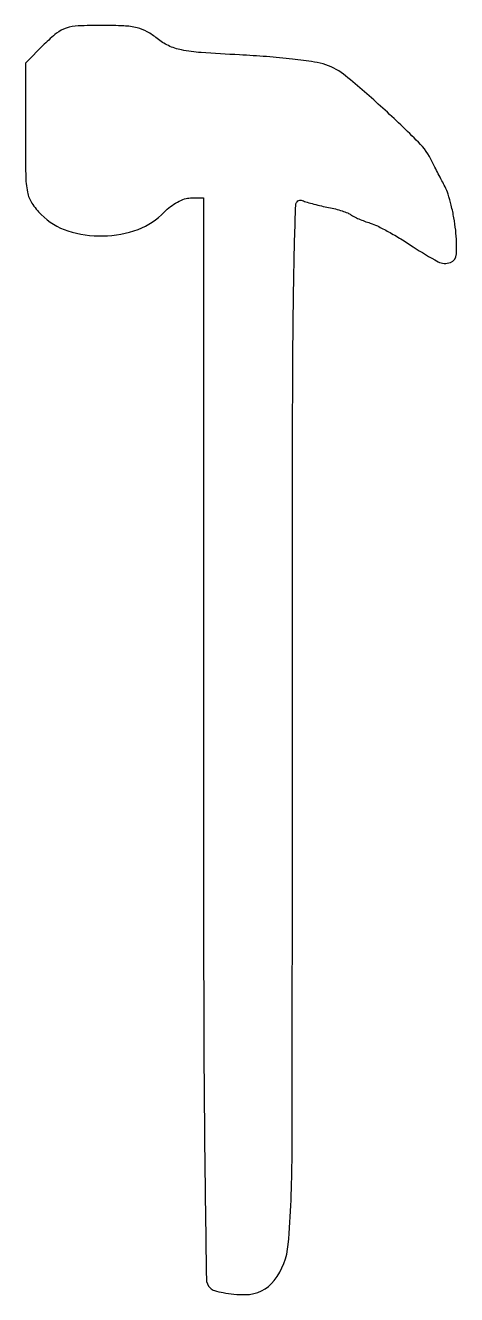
# Model space of a CAD drawing. Extents: x 0 to 78, y 0 to 228.
import ezdxf

# ---------------------------------------------------------------- set-up
doc = ezdxf.new("R2010")
doc.units = 0

msp = doc.modelspace()

# ---------------------------------------------------------------- linework, layer by layer
msp.add_lwpolyline([(3.4, 224.6), (0, 221.2), (0, 209.023077, 0.003647), (0.05773, 201.108978, 0.043074), (0.366508, 198.052531, 0.098114), (1.162901, 196.07232, 0.0519), (2.837424, 194.00873, 0.119916), (7.630846, 191.091536, 0.082545), (13.952054, 190.179472, 0.082231), (20.25211, 191.361809, 0.117284), (24.9842, 194.483182, -0.043385), (26.060622, 195.446282, -0.037684), (27.337248, 196.260685, -0.039492), (28.613589, 196.82085, -0.083853), (29.674314, 197), (32, 197), (32, 99.7, 0.000548), (32.053202, 51.154794, 0.002498), (32.256166, 22.914667, 0.00074), (32.531274, 2.780491, 0.19498), (33.2, 1.2, 0.124838), (33.981348, 0.734809, 0.02543), (35.558847, 0.3525, 0.025339), (37.4873, 0.088108, 0.021399), (39.545012, 0, 0.232622), (44.73314, 2.551829, 0.144132), (47.241256, 9.013021, 0.020522), (47.927978, 24.993092, 0.000477), (48, 100.435729, -0.000312), (48.037804, 161.03978, -0.00424), (48.252772, 183.137441, -0.004299), (48.59155, 195.772786, -0.515704), (49.75, 196.536958, 0.020238), (50.628327, 196.237419, 0.007831), (51.867188, 195.891175, 0.007738), (53.223171, 195.557336, 0.009485), (54.5, 195.289256, -0.015771), (55.72186, 195.01664, -0.016223), (56.9125, 194.669748, -0.01617), (57.922687, 194.302967, -0.063697), (58.5, 193.981676, 0.043761), (59.048278, 193.647334, 0.013268), (59.932962, 193.237744, 0.013179), (60.95343, 192.829324, 0.013996), (61.973912, 192.483934, -0.040753), (63.262621, 191.969465, -0.010332), (65.261264, 190.923985, -0.010468), (67.502093, 189.630389, -0.010411), (69.690895, 188.241887, 0.023108), (74.192584, 185.543924, 0.219211), (76.37851, 185.40796, 0.298035), (77.478048, 186.941577, 0.037985), (77.336429, 191.202686, 0.017192), (77.016801, 193.414161, 0.015473), (76.536914, 195.678289, 0.015714), (75.979858, 197.681494, 0.046285), (75.429912, 199, -0.00243), (74.85168, 200.103127, -0.001695), (74.20955, 201.353125, -0.001709), (73.601876, 202.55613, -0.003546), (73.137485, 203.5, 0.083697), (70.64096, 207.018174, 0.012031), (64.241937, 213.131718, 0.011562), (57.55506, 218.942412, 0.0923), (54, 220.922595, 0.044659), (51.94272, 221.414872, 0.007887), (48.003125, 221.929274, 0.008486), (43.35087, 222.3824, 0.007545), (38.5, 222.698303, -0.005151), (31.582578, 223.115529, -0.031487), (28.037541, 223.591608, -0.060531), (25.706242, 224.35736, -0.063959), (23.673275, 225.649047, 0.048175), (21.881573, 226.868229, 0.06683), (20.071298, 227.565696, 0.046402), (17.685317, 227.905716, 0.012205), (13.823275, 228, 0.011045), (9.50757, 227.90465, 0.067887), (7.324365, 227.507948, 0.090427), (5.611024, 226.581546, 0.027347)], format="xyb", close=True)

doc.saveas('drawing.dxf')
